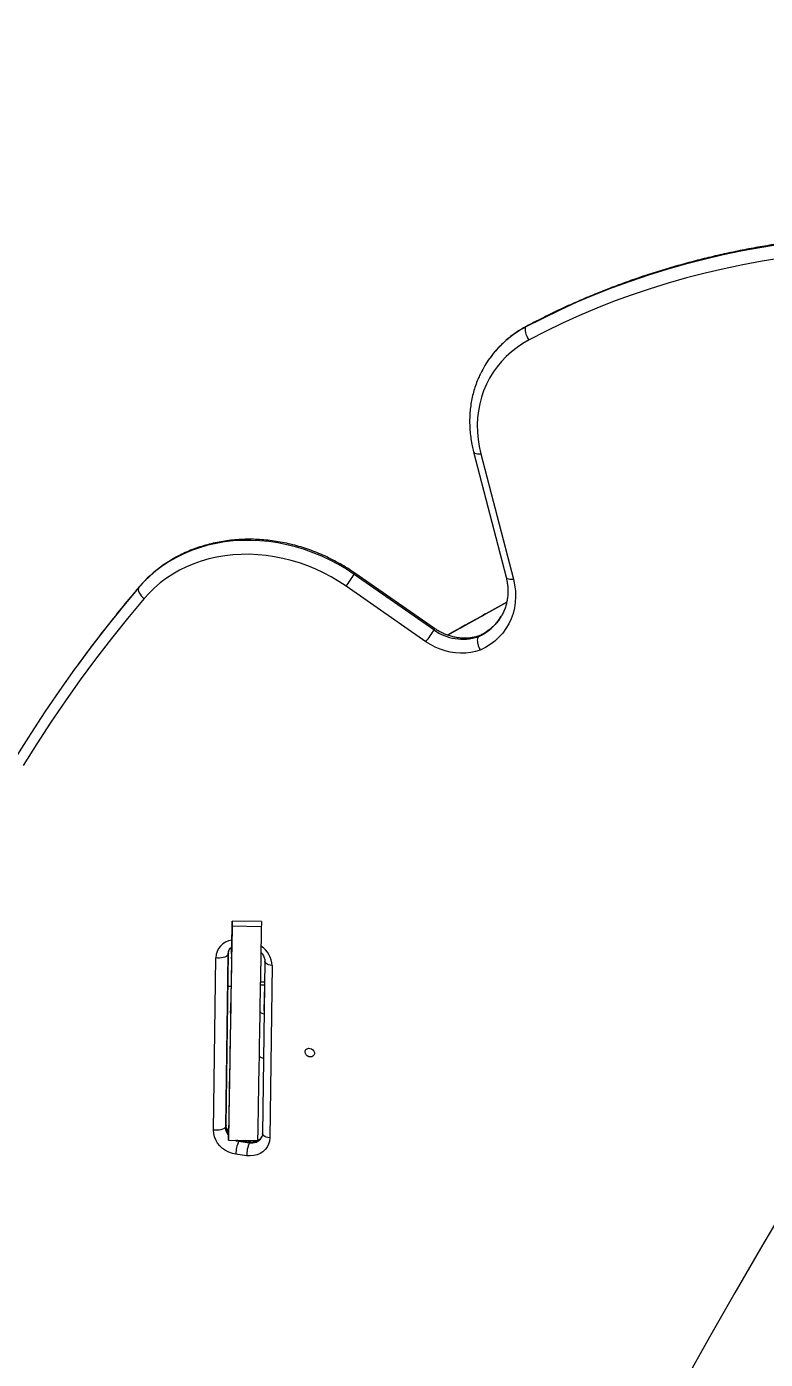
# Model space of a CAD drawing. Header units: millimetres. Extents: x -7098 to 6497, y -6127 to 5201.
# Drawn here: x -1908 to -1376, y -225 to 735 of the extents above; entities that cross this region are included whole.
import ezdxf

# ---------------------------------------------------------------- set-up
doc = ezdxf.new("R2010")
doc.units = ezdxf.units.MM
doc.layers.add('DIKOM_ОБЪЕКТ', color=7, linetype='Continuous')
doc.layers.add('DIKOM_РАЗМЕР_ЗОНА', color=7, linetype='Continuous')
doc.styles.add('style1', font='arial.ttf', dxfattribs={"width": 0.8})
doc.dimstyles.new('1-50', dxfattribs={"dimtxt": 300, "dimasz": 200, "dimexe": 100, "dimexo": 0, "dimgap": 100, "dimtad": 1, "dimdec": 0, "dimtxsty": 'style1', "dimcen": 0, "dimclrd": 7, "dimclre": 7, "dimadec": 1, "dimazin": 2, "dimtfac": 1, "dimtdec": 0, "dimtmove": 1, "dimatfit": 3, "dimfxl": 0, "dimlwd": 25, "dimlwe": 18, "dimarcsym": 0})

# ---------------------------------------------------------------- blocks, each defined once
blk = doc.blocks.new('*D19')
at = {"layer": 'Defpoints', "color": 0, "transparency": 16777216}
for p in [(-3422.39, 1730.25), (4498.46, 1730.25), (-3422.39, -5447.23)]:
    blk.add_point(p, dxfattribs=at)
at = {"layer": 'DIKOM_РАЗМЕР_ЗОНА', "color": 7, "lineweight": 18, "transparency": 16777216}
for p, q in [((-3422.39, 1730.25), (-3422.39, -5547.23)), ((4498.46, 1730.25), (4498.46, -5547.23))]:
    blk.add_line(p, q, dxfattribs=at)
at = {"layer": 'DIKOM_РАЗМЕР_ЗОНА', "color": 7, "lineweight": 25, "transparency": 16777216}
blk.add_line((4298.46, -5447.23), (-3222.39, -5447.23), dxfattribs=at)
at = {"layer": 'DIKOM_РАЗМЕР_ЗОНА', "color": 7, "transparency": 16777216}
for points in [[(-3222.39, -5413.9), (-3222.39, -5480.57), (-3422.39, -5447.23)], [(4298.46, -5413.9), (4298.46, -5480.57), (4498.46, -5447.23)]]:
    blk.add_solid(points, dxfattribs=at)
at = {"layer": 'DIKOM_РАЗМЕР_ЗОНА', "color": 0, "transparency": 16777216, "insert": (538.03, -5194.06), "char_height": 300, "attachment_point": 5, "style": 'style1'}
blk.add_mtext('7900', dxfattribs=at)
blk = doc.blocks.new('*D20')
at = {"layer": 'Defpoints', "color": 0, "transparency": 16777216}
for p in [(-611.97, 3700.63), (-5926, -2746.55), (-167.79, -2746.55)]:
    blk.add_point(p, dxfattribs=at)
at = {"layer": 'DIKOM_РАЗМЕР_ЗОНА', "color": 7, "lineweight": 18, "transparency": 16777216}
for p, q in [((-611.97, 3700.63), (-6026, 3700.63)), ((-167.79, -2746.55), (-6026, -2746.55))]:
    blk.add_line(p, q, dxfattribs=at)
at = {"layer": 'DIKOM_РАЗМЕР_ЗОНА', "color": 7, "lineweight": 25, "transparency": 16777216}
blk.add_line((-5926, 3500.63), (-5926, -2546.55), dxfattribs=at)
at = {"layer": 'DIKOM_РАЗМЕР_ЗОНА', "color": 7, "transparency": 16777216}
for points in [[(-5959.34, 3500.63), (-5892.67, 3500.63), (-5926, 3700.63)], [(-5959.34, -2546.55), (-5892.67, -2546.55), (-5926, -2746.55)]]:
    blk.add_solid(points, dxfattribs=at)
at = {"layer": 'DIKOM_РАЗМЕР_ЗОНА', "color": 0, "transparency": 16777216, "insert": (-6179.18, 477.04), "char_height": 300, "attachment_point": 5, "rotation": 90, "style": 'style1'}
blk.add_mtext('6450', dxfattribs=at)
blk = doc.blocks.new('*D18')
at = {"layer": 'Defpoints', "color": 0, "transparency": 16777216}
for p in [(-621.7, 5200.63), (-6648, -4870.84), (-133.42, -4870.84)]:
    blk.add_point(p, dxfattribs=at)
at = {"layer": 'DIKOM_РАЗМЕР_ЗОНА', "color": 7, "lineweight": 18, "transparency": 16777216}
for p, q in [((-621.7, 5200.63), (-6748, 5200.63)), ((-133.42, -4870.84), (-6748, -4870.84))]:
    blk.add_line(p, q, dxfattribs=at)
at = {"layer": 'DIKOM_РАЗМЕР_ЗОНА', "color": 7, "lineweight": 25, "transparency": 16777216}
blk.add_line((-6648, 5000.63), (-6648, -4670.84), dxfattribs=at)
at = {"layer": 'DIKOM_РАЗМЕР_ЗОНА', "color": 7, "transparency": 16777216}
for points in [[(-6681.34, 5000.63), (-6614.67, 5000.63), (-6648, 5200.63)], [(-6681.34, -4670.84), (-6614.67, -4670.84), (-6648, -4870.84)]]:
    blk.add_solid(points, dxfattribs=at)
at = {"layer": 'DIKOM_РАЗМЕР_ЗОНА', "color": 0, "transparency": 16777216, "insert": (-6901.18, 458.27), "char_height": 300, "attachment_point": 5, "rotation": 90, "style": 'style1'}
blk.add_mtext('10100', dxfattribs=at)
blk = doc.blocks.new('*D17')
at = {"layer": 'Defpoints', "color": 0, "transparency": 16777216}
for p in [(-5422.39, 1752.13), (6497.47, 1509.82), (-5422.39, -6026.73)]:
    blk.add_point(p, dxfattribs=at)
at = {"layer": 'DIKOM_РАЗМЕР_ЗОНА', "color": 7, "lineweight": 18, "transparency": 16777216}
for p, q in [((-5422.39, 1752.13), (-5422.39, -6126.73)), ((6497.47, 1509.82), (6497.47, -6126.73))]:
    blk.add_line(p, q, dxfattribs=at)
at = {"layer": 'DIKOM_РАЗМЕР_ЗОНА', "color": 7, "lineweight": 25, "transparency": 16777216}
blk.add_line((6297.47, -6026.73), (-5222.39, -6026.73), dxfattribs=at)
at = {"layer": 'DIKOM_РАЗМЕР_ЗОНА', "color": 7, "transparency": 16777216}
for points in [[(-5222.39, -5993.4), (-5222.39, -6060.07), (-5422.39, -6026.73)], [(6297.47, -5993.4), (6297.47, -6060.07), (6497.47, -6026.73)]]:
    blk.add_solid(points, dxfattribs=at)
at = {"layer": 'DIKOM_РАЗМЕР_ЗОНА', "color": 0, "transparency": 16777216, "insert": (537.54, -5773.56), "char_height": 300, "attachment_point": 5, "style": 'style1'}
blk.add_mtext('11900', dxfattribs=at)

msp = doc.modelspace()

# ---------------------------------------------------------------- linework, layer by layer
at = {"layer": 'DIKOM_ОБЪЕКТ', "color": 7, "linetype": 'Continuous', "lineweight": 15}
for p, q in [((-1586.03, 428.55), (-1562.65, 338.27)), ((-1580.77, 427.1), (-1557.38, 336.82)), ((-1614.54, 300.3), (-1672.04, 340.23)), ((-1614.05, 301.27), (-1671.55, 341.2)), ((-1826.94, 331.03), (-1827.13, 330.77)), ((-1620.33, 291.78), (-1677.83, 331.72)), ((-1562.15, 320.26), (-1604.9, 296.56)), ((-1604.85, 296.54), (-1562.16, 320.21)), ((-1577.2, 311.91), (-1577.18, 311.89)), ((-1577.19, 311.89), (-1577.2, 311.91)), ((-1582.07, 295.94), (-1582.83, 295.28)), ((-1738.86, 86.48), (-1759.86, 86.85)), ((-1738.79, 90.27), (-1759.79, 90.64)), ((-1760.2, 67.32), (-1759.88, 85.63)), ((-1764.16, -56.48), (-1762.5, 67.58)), ((-1760.27, 70.76), (-1760.26, 71.88)), ((-1760.27, 70.78), (-1760.14, 70.78)), ((-1760.14, 70.77), (-1760.27, 70.77)), ((-1760.11, 72.04), (-1760.24, 64.74)), ((-1773.29, -59.93), (-1771.63, 64.13)), ((-1763.02, 66.3), (-1764.68, -57.76)), ((-1764.41, -57.32), (-1762.75, 66.74)), ((-1763.02, 66.3), (-1762.75, 66.74)), ((-1736.28, 61.71), (-1737.95, -62.35)), ((-1731.15, 58.51), (-1732.82, -65.55)), ((-1736.59, 44.47), (-1739.59, 44.52)), ((-1736.56, 46.53), (-1739.56, 46.58)), ((-1736.59, 44.47), (-1736.92, 25.94)), ((-1764.68, -57.76), (-1764.41, -57.32)), ((-1762.54, -67.1), (-1741.55, -67.47)), ((-1762.47, -62.99), (-1762.42, -59.99)), ((-1754.9, -67.52), (-1756.36, -67.21)), ((-1755.16, -67.96), (-1754.9, -67.52)), ((-1755.16, -67.96), (-1747.45, -69.03)), ((-1754.71, -67.24), (-1754.9, -67.52)), ((-1747.19, -68.59), (-1754.9, -67.52)), ((-1746.31, -67.86), (-1750.19, -67.32)), ((-1747.45, -69.03), (-1747.19, -68.59)), ((-1749.4, -78.34), (-1757.11, -77.27))]:
    msp.add_line(p, q, dxfattribs=at)
at = {"layer": 'DIKOM_ОБЪЕКТ', "color": 7, "linetype": 'Continuous', "lineweight": 15, "flags": 128}
for points in [[(-1364.49, 577.92), (-1378.51, 575.69), (-1392.43, 573.14), (-1406.23, 570.28), (-1419.91, 567.09), (-1433.46, 563.6), (-1446.87, 559.79), (-1460.14, 555.67), (-1473.25, 551.25), (-1486.21, 546.52), (-1498.99, 541.49), (-1511.6, 536.16), (-1524.03, 530.53), (-1536.27, 524.61), (-1548.31, 518.4)], [(-1364.48, 567.94), (-1378.34, 565.74), (-1392.09, 563.22), (-1405.73, 560.38), (-1419.24, 557.24), (-1432.63, 553.78), (-1445.88, 550.02), (-1458.99, 545.95), (-1471.94, 541.58), (-1484.74, 536.91), (-1497.37, 531.94), (-1509.83, 526.67), (-1522.11, 521.11), (-1534.2, 515.26), (-1546.1, 509.12)], [(-1546.1, 509.12), (-1546.89, 510.35), (-1547.56, 511.65), (-1548.1, 512.99), (-1548.49, 514.31), (-1548.71, 515.55), (-1548.76, 516.68), (-1548.62, 517.64), (-1548.31, 518.4)], [(-1548.31, 518.4), (-1547.84, 518.94), (-1547.63, 519.07)], [(-1546.1, 509.12), (-1550.54, 506.56), (-1554.76, 503.72), (-1558.74, 500.62), (-1562.47, 497.26), (-1565.93, 493.65), (-1569.11, 489.82), (-1571.99, 485.78), (-1574.57, 481.54), (-1576.83, 477.12), (-1578.77, 472.54), (-1580.37, 467.81), (-1581.64, 462.96), (-1582.56, 458), (-1583.13, 452.95), (-1583.36, 447.83), (-1583.23, 442.67), (-1582.76, 437.48), (-1581.93, 432.28), (-1580.77, 427.1)], [(-1586.03, 428.55), (-1586.02, 428.51), (-1585.71, 428), (-1585.14, 427.58), (-1584.33, 427.27), (-1583.3, 427.09), (-1582.1, 427.03), (-1580.77, 427.1)], [(-1672.04, 340.23), (-1677.63, 343.92), (-1683.39, 347.34), (-1689.3, 350.47), (-1695.35, 353.32), (-1701.52, 355.87), (-1707.78, 358.11), (-1714.12, 360.03), (-1720.52, 361.64), (-1726.96, 362.92), (-1733.41, 363.87), (-1739.87, 364.48), (-1746.3, 364.77), (-1752.69, 364.72), (-1759.01, 364.33), (-1765.25, 363.61), (-1771.4, 362.56), (-1777.42, 361.18), (-1783.3, 359.48), (-1789.02, 357.46), (-1794.57, 355.12), (-1799.93, 352.48), (-1805.07, 349.55), (-1809.99, 346.32), (-1814.67, 342.82), (-1819.1, 339.06), (-1823.25, 335.03), (-1827.13, 330.77)], [(-1677.83, 331.72), (-1683.07, 335.17), (-1688.47, 338.38), (-1694.01, 341.32), (-1699.69, 343.99), (-1705.47, 346.37), (-1711.34, 348.47), (-1717.28, 350.28), (-1723.28, 351.78), (-1729.32, 352.98), (-1735.37, 353.87), (-1741.42, 354.45), (-1747.45, 354.72), (-1753.43, 354.67), (-1759.36, 354.31), (-1765.22, 353.64), (-1770.98, 352.65), (-1776.62, 351.36), (-1782.13, 349.76), (-1787.5, 347.87), (-1792.7, 345.68), (-1797.72, 343.2), (-1802.55, 340.45), (-1807.16, 337.43), (-1811.55, 334.15), (-1815.7, 330.61), (-1819.59, 326.84), (-1823.22, 322.85)], [(-1557.38, 336.82), (-1556.49, 332.63), (-1555.96, 328.43), (-1555.81, 324.26), (-1556.04, 320.13), (-1556.65, 316.09), (-1557.62, 312.15), (-1558.97, 308.35), (-1560.66, 304.71), (-1562.7, 301.26), (-1565.07, 298.02), (-1567.75, 295.01), (-1570.73, 292.26), (-1573.98, 289.79), (-1577.48, 287.6), (-1581.2, 285.73)], [(-1562.65, 338.27), (-1562.63, 338.23), (-1562.33, 337.72), (-1561.76, 337.3), (-1560.95, 336.99), (-1559.92, 336.81), (-1558.72, 336.75), (-1557.38, 336.82)], [(-1827.13, 330.77), (-1839.12, 316.39), (-1850.82, 301.78), (-1862.23, 286.96), (-1870.77, 275.47)], [(-1827.13, 330.77), (-1827.4, 330.03), (-1827.44, 329.14), (-1827.24, 328.14), (-1826.81, 327.07), (-1826.16, 325.96), (-1825.33, 324.86), (-1824.34, 323.81), (-1823.22, 322.85)], [(-1823.22, 322.85), (-1835.15, 308.55), (-1846.79, 294.03), (-1858.13, 279.29), (-1869.17, 264.35), (-1879.92, 249.2), (-1890.37, 233.84), (-1900.51, 218.29), (-1910.34, 202.54)], [(-1604.84, 296.59), (-1604.63, 296.71), (-1601.25, 298.58), (-1598.01, 300.38), (-1594.93, 302.08), (-1592.04, 303.68), (-1589.36, 305.17), (-1586.91, 306.53), (-1584.7, 307.75), (-1582.75, 308.83), (-1581.08, 309.75), (-1579.7, 310.52), (-1578.61, 311.12), (-1577.83, 311.56), (-1577.36, 311.82), (-1577.2, 311.91)], [(-1577.18, 311.89), (-1577.34, 311.8), (-1577.81, 311.54), (-1578.59, 311.11), (-1579.67, 310.51), (-1581.06, 309.74), (-1582.73, 308.81), (-1584.68, 307.73), (-1586.88, 306.51), (-1589.33, 305.15), (-1592.01, 303.67), (-1594.9, 302.06), (-1597.98, 300.36), (-1601.22, 298.56), (-1604.6, 296.69), (-1604.83, 296.56)], [(-1581.2, 285.73), (-1584.57, 284.68), (-1588.06, 283.95), (-1591.67, 283.54), (-1595.34, 283.46), (-1599.06, 283.71), (-1602.78, 284.29), (-1606.48, 285.18), (-1610.11, 286.4), (-1613.65, 287.91), (-1617.07, 289.71), (-1620.33, 291.78)], [(-1870.77, 275.47), (-1873.34, 271.93), (-1884.15, 256.69), (-1894.66, 241.25), (-1904.86, 225.61), (-1914.75, 209.77), (-1924.32, 193.74), (-1933.58, 177.53), (-1942.52, 161.13), (-1951.14, 144.56), (-1955.38, 136.11)], [(-1759.86, 86.85), (-1759.94, 82.13), (-1760.02, 77.21), (-1760.11, 72.09), (-1760.21, 66.81), (-1760.3, 61.38), (-1760.4, 55.83), (-1760.5, 50.16), (-1760.6, 44.41), (-1760.7, 38.6), (-1760.8, 32.74), (-1760.9, 26.87), (-1761, 21), (-1761.11, 15.16), (-1761.21, 9.36), (-1761.31, 3.64), (-1761.41, -1.99), (-1761.5, -7.51), (-1761.6, -12.89), (-1761.69, -18.11), (-1761.78, -23.16), (-1761.86, -28.01), (-1761.94, -32.65), (-1762.02, -37.06), (-1762.09, -41.22), (-1762.16, -45.12), (-1762.22, -48.74), (-1762.28, -52.06), (-1762.33, -55.08), (-1762.38, -57.78), (-1762.42, -60.15), (-1762.46, -62.19), (-1762.49, -63.88), (-1762.51, -65.22), (-1762.53, -66.21), (-1762.54, -66.83), (-1762.54, -67.09), (-1762.54, -66.99), (-1762.53, -66.53), (-1762.52, -65.71), (-1762.5, -64.52), (-1762.47, -62.99)], [(-1759.88, 85.63), (-1759.85, 87.21), (-1759.83, 88.55), (-1759.81, 89.58), (-1759.8, 90.28), (-1759.79, 90.61), (-1759.79, 90.56), (-1759.8, 90.14), (-1759.81, 89.36), (-1759.83, 88.25), (-1759.86, 86.85)], [(-1738.86, 86.48), (-1738.94, 81.76), (-1739.03, 76.84), (-1739.12, 71.73), (-1739.21, 66.45), (-1739.3, 61.02), (-1739.4, 55.46), (-1739.5, 49.79), (-1739.6, 44.04), (-1739.7, 38.23), (-1739.8, 32.38), (-1739.91, 26.5), (-1740.01, 20.63), (-1740.11, 14.79), (-1740.21, 9), (-1740.31, 3.27), (-1740.41, -2.36), (-1740.51, -7.87), (-1740.6, -13.25), (-1740.69, -18.48), (-1740.78, -23.53), (-1740.86, -28.38), (-1740.94, -33.02), (-1741.02, -37.43), (-1741.09, -41.59), (-1741.16, -45.49), (-1741.23, -49.1), (-1741.28, -52.43), (-1741.34, -55.44), (-1741.38, -58.15), (-1741.42, -60.52), (-1741.46, -62.55), (-1741.49, -64.25), (-1741.51, -65.59), (-1741.53, -66.57), (-1741.54, -67.2), (-1741.55, -67.46), (-1741.55, -67.47)], [(-1738.79, 90.27), (-1738.79, 90.2), (-1738.8, 89.77), (-1738.82, 88.99), (-1738.83, 87.88), (-1738.86, 86.48)], [(-1762.5, 67.56), (-1762.51, 67.37), (-1762.75, 66.74)], [(-1760.11, 72.13), (-1760.12, 71.99), (-1760.15, 69.78), (-1760.2, 67.22), (-1760.25, 64.3), (-1760.31, 61.04), (-1760.37, 57.43), (-1760.44, 53.47), (-1760.51, 49.16), (-1760.6, 44.51), (-1760.68, 39.52), (-1760.78, 34.18), (-1760.87, 28.5), (-1760.98, 22.49), (-1761.09, 16.14), (-1761.21, 9.46), (-1761.33, 2.46), (-1761.46, -4.88), (-1761.59, -12.54), (-1761.73, -20.53), (-1761.88, -28.83), (-1762.03, -37.44), (-1762.18, -46.37), (-1762.34, -55.61), (-1762.45, -61.54)], [(-1761.31, 70.78), (-1761.08, 70.78), (-1760.48, 70.77), (-1760.27, 70.76)], [(-1760.2, 67.32), (-1760.22, 65.98), (-1760.24, 64.87), (-1760.25, 64.03), (-1760.26, 63.51), (-1760.27, 63.31), (-1760.26, 63.46), (-1760.26, 63.94), (-1760.24, 64.74)], [(-1763.02, 66.3), (-1763.51, 65.71), (-1764.24, 65.18), (-1765.19, 64.73), (-1766.31, 64.38), (-1767.57, 64.13), (-1768.9, 64.01), (-1770.28, 64), (-1771.63, 64.13)], [(-1731.15, 58.51), (-1732.43, 58.76), (-1733.59, 59.11), (-1734.58, 59.56), (-1735.37, 60.08), (-1735.93, 60.67), (-1736.23, 61.29), (-1736.28, 61.69)], [(-1762.81, 43.81), (-1762.19, 43.8), (-1761.3, 43.78), (-1760.76, 43.77), (-1760.61, 43.77)], [(-1736.56, 46.53), (-1736.56, 46.5), (-1736.56, 46.18), (-1736.57, 45.5), (-1736.59, 44.47)], [(-1760.82, 31.52), (-1760.82, 31.33), (-1760.83, 30.78), (-1760.85, 29.94), (-1760.87, 28.88), (-1760.89, 27.73), (-1760.91, 26.62), (-1760.92, 25.65), (-1760.94, 24.94), (-1760.94, 24.57), (-1760.94, 24.57), (-1760.94, 24.94), (-1760.92, 25.65), (-1760.91, 26.62), (-1760.89, 27.73), (-1760.87, 28.88), (-1760.85, 29.93), (-1760.83, 30.78), (-1760.82, 31.33), (-1760.82, 31.52)], [(-1739.91, 26), (-1739.85, 25.62), (-1739.66, 25.25), (-1739.34, 24.89), (-1738.91, 24.57), (-1738.36, 24.28), (-1737.73, 24.03), (-1737.02, 23.83), (-1736.79, 23.78)], [(-1740.47, -5.89), (-1740.41, -6.27), (-1740.22, -6.64), (-1739.9, -6.99), (-1739.46, -7.32), (-1738.92, -7.61), (-1738.28, -7.86), (-1737.57, -8.05), (-1737.22, -8.12)], [(-1700.97, -5.9), (-1701.64, -6.64), (-1702.55, -7.1), (-1703.62, -7.23), (-1704.73, -7.03), (-1705.76, -6.51), (-1706.59, -5.73), (-1707.14, -4.77), (-1707.35, -3.74), (-1707.19, -2.74), (-1706.68, -1.9), (-1705.88, -1.29), (-1704.87, -0.99), (-1703.77, -1.02), (-1702.68, -1.39), (-1701.74, -2.05), (-1701.04, -2.94), (-1700.66, -3.95), (-1700.63, -4.97), (-1700.97, -5.9)], [(-1764.16, -56.48), (-1764.18, -56.7), (-1764.41, -57.32)], [(-1322.08, -50.8), (-1341.56, -82.05), (-1360.71, -113.5), (-1379.55, -145.14), (-1398.06, -176.97), (-1416.25, -208.99), (-1434.11, -241.2), (-1451.64, -273.59), (-1468.84, -306.16), (-1485.72, -338.91), (-1502.26, -371.84)], [(-1764.68, -57.76), (-1765.18, -58.35), (-1765.91, -58.88), (-1766.86, -59.33), (-1767.98, -59.69), (-1769.23, -59.93), (-1770.57, -60.05), (-1771.94, -60.06), (-1773.29, -59.93)], [(-1757.11, -77.27), (-1759.67, -76.73), (-1762.17, -75.83), (-1764.53, -74.6), (-1766.7, -73.06), (-1768.64, -71.25), (-1770.28, -69.22), (-1771.6, -67.02), (-1772.55, -64.7), (-1773.12, -62.32), (-1773.29, -59.93)], [(-1762.44, -61.48), (-1762.43, -60.73), (-1762.41, -59.69), (-1762.4, -59), (-1762.4, -58.68), (-1762.4, -58.74), (-1762.4, -59.19), (-1762.42, -59.99)], [(-1732.82, -65.55), (-1733.05, -67.88), (-1733.68, -70.09), (-1734.69, -72.14), (-1736.06, -73.97), (-1737.76, -75.53), (-1739.73, -76.8), (-1741.94, -77.73), (-1744.33, -78.3), (-1746.84, -78.51), (-1749.4, -78.34)], [(-1732.82, -65.55), (-1734.1, -65.31), (-1735.26, -64.95), (-1736.25, -64.5), (-1737.04, -63.98), (-1737.6, -63.39), (-1737.9, -62.77), (-1737.95, -62.35)], [(-1757.98, -67.18), (-1757.04, -67.53), (-1755.16, -67.96)]]:
    msp.add_lwpolyline(points, dxfattribs=at)
at = {"layer": 'DIKOM_ОБЪЕКТ', "color": 7, "linetype": 'Continuous', "lineweight": 15}
for centre, radius, start, end in [((-1512.89, 450.95), 76.19, 117.70711, 144.00172), ((-1515.1, 452.83), 73.3, 144.17499, 153.82473), ((-1791.52, 415.26), 141.08, 323.69175, 327.87426), ((-1674.12, 341.89), 2.66, 321.56247, 345.17839), ((-1597.94, 329.21), 37.14, 294.01093, 329.05353), ((-1734.3, 375.51), 141.42, 323.69679, 327.86922), ((-1616.63, 301.95), 2.67, 321.58614, 345.15472), ((-1593.75, 328.99), 35.43, 234.07563, 287.95521), ((-1758.44, 63.8), 13.19, 96.92559, 178.57944), ((-1755.48, 66.25), 7.54, 149.18536, 179.61834), ((-1755.21, 66.69), 7.54, 149.34127, 179.61236), ((-1748.32, 58.16), 17.17, 1.16703, 57.53105), ((-1736.36, 25.96), 0.553, 181.72739, 222.61137), ((-1754.9, -57.26), 9.52, 180.36372, 217.26902), ((-1755.1, -57.69), 9.58, 180.4345, 219.58408), ((-1745.89, -60.65), 8.52, 259.4464, 326.832), ((-1745.63, -60.21), 8.52, 259.44379, 326.96438), ((-1734.8, -77.09), 22.32, 155.86773, 180.47583), ((-1727.1, -78.15), 22.3, 155.86068, 180.48288), ((-1746.19, -68.89), 1.05, 97.03792, 162.90204)]:
    msp.add_arc(centre, radius, start, end, dxfattribs=at)
for points, knots in [([(-933.42, 497.86), (-934.44, 498.41), (-939.64, 501.23), (-949.1, 506.14), (-961.85, 512.5), (-974.72, 518.6), (-987.68, 524.45), (-1000.75, 530.05), (-1013.91, 535.39), (-1027.15, 540.47), (-1040.47, 545.29), (-1053.87, 549.84), (-1067.33, 554.13), (-1080.85, 558.15), (-1094.42, 561.9), (-1108.04, 565.38), (-1121.7, 568.59), (-1135.39, 571.52), (-1149.1, 574.17), (-1162.84, 576.54), (-1176.58, 578.64), (-1190.33, 580.45), (-1204.09, 581.99), (-1217.83, 583.24), (-1231.56, 584.2), (-1245.26, 584.89), (-1258.94, 585.29), (-1272.58, 585.41), (-1286.18, 585.24), (-1299.74, 584.79), (-1313.23, 584.06), (-1326.67, 583.04), (-1340.04, 581.74), (-1353.33, 580.16), (-1366.54, 578.29), (-1379.66, 576.15), (-1392.69, 573.73), (-1405.62, 571.02), (-1418.44, 568.05), (-1431.15, 564.79), (-1443.73, 561.26), (-1456.19, 557.46), (-1468.52, 553.4), (-1480.71, 549.06), (-1492.76, 544.45), (-1504.65, 539.59), (-1516.39, 534.46), (-1527.96, 529.07), (-1538.38, 523.93), (-1544.87, 520.52), (-1547.63, 519.07)], [0, 0, 0, 0, 0.005204, 0.026497, 0.04779, 0.069084, 0.090377, 0.111671, 0.132964, 0.154257, 0.175551, 0.196844, 0.218137, 0.23943, 0.260723, 0.282016, 0.303308, 0.324601, 0.345893, 0.367185, 0.388477, 0.409768, 0.431059, 0.45235, 0.47364, 0.49493, 0.516219, 0.537508, 0.558797, 0.580085, 0.601371, 0.622658, 0.643943, 0.665228, 0.686512, 0.707795, 0.729077, 0.750358, 0.771637, 0.792916, 0.814193, 0.83547, 0.856744, 0.878018, 0.89929, 0.920561, 0.94183, 0.963097, 0.984363, 1, 1, 1, 1]), ([(-1547.63, 519.07), (-1548.44, 518.63), (-1550.73, 517.38), (-1554.35, 515.13), (-1558.43, 512.26), (-1562.29, 509.14), (-1565.93, 505.81), (-1569.33, 502.26), (-1572.17, 498.94), (-1573.77, 496.74), (-1574.41, 495.85)], [0, 0, 0, 0, 0.076261, 0.215093, 0.353817, 0.492381, 0.630793, 0.769066, 0.907218, 1, 1, 1, 1]), ([(-1580.93, 485), (-1581.45, 483.93), (-1582.68, 481.41), (-1584.29, 477.26), (-1585.81, 472.6), (-1587.03, 467.83), (-1587.95, 462.96), (-1588.56, 458.02), (-1588.87, 453.03), (-1588.88, 447.98), (-1588.58, 442.91), (-1587.96, 437.82), (-1587.12, 433.03), (-1586.37, 429.95), (-1586.03, 428.55)], [0, 0, 0, 0, 0.062737, 0.148978, 0.235247, 0.321562, 0.407939, 0.49439, 0.580927, 0.667554, 0.754278, 0.841097, 0.928011, 1, 1, 1, 1]), ([(-1671.55, 341.2), (-1672.46, 341.83), (-1675.07, 343.61), (-1679.5, 346.38), (-1684.86, 349.44), (-1690.36, 352.24), (-1695.97, 354.8), (-1701.67, 357.09), (-1707.46, 359.13), (-1713.32, 360.89), (-1719.22, 362.38), (-1725.17, 363.6), (-1731.13, 364.53), (-1737.1, 365.17), (-1743.06, 365.53), (-1748.99, 365.61), (-1754.88, 365.39), (-1760.71, 364.89), (-1766.47, 364.1), (-1772.14, 363.03), (-1777.7, 361.68), (-1783.14, 360.05), (-1788.45, 358.15), (-1793.61, 355.98), (-1798.61, 353.55), (-1803.43, 350.86), (-1808.06, 347.93), (-1812.49, 344.76), (-1816.71, 341.35), (-1820.7, 337.73), (-1824.11, 334.27), (-1826.11, 331.98), (-1826.94, 331.03)], [0, 0, 0, 0, 0.018425, 0.052726, 0.087032, 0.121339, 0.155647, 0.189955, 0.224263, 0.258571, 0.292876, 0.32718, 0.36148, 0.395775, 0.430063, 0.464343, 0.498613, 0.53287, 0.567114, 0.601339, 0.635544, 0.669727, 0.703886, 0.738018, 0.772121, 0.806193, 0.840235, 0.874246, 0.908226, 0.942177, 0.976102, 1, 1, 1, 1]), ([(-1562.65, 338.27), (-1562.51, 337.71), (-1562.09, 336.01), (-1561.61, 333.17), (-1561.3, 329.78), (-1561.3, 326.42), (-1561.58, 323.11), (-1562.17, 319.87), (-1563.04, 316.71), (-1564.22, 313.68), (-1565.26, 311.48), (-1565.98, 310.34), (-1566.12, 310.11)], [0, 0, 0, 0, 0.055823, 0.168768, 0.281941, 0.39554, 0.509628, 0.624247, 0.7394, 0.855067, 0.971155, 1, 1, 1, 1]), ([(-1826.94, 331.03), (-1828.92, 328.69), (-1834.65, 321.92), (-1843.93, 310.56), (-1854.7, 296.9), (-1863.61, 285.25), (-1868.83, 278.09), (-1870.63, 275.6)], [0, 0, 0, 0, 0.130176, 0.37656, 0.622942, 0.869322, 1, 1, 1, 1]), ([(-1566.12, 310.11), (-1566.54, 309.41), (-1567.52, 307.78), (-1569.37, 305.42), (-1571.61, 303.02), (-1574.09, 300.83), (-1576.79, 298.86), (-1579.45, 297.24), (-1581.3, 296.37), (-1582.1, 296)], [0, 0, 0, 0, 0.115719, 0.269711, 0.423547, 0.576997, 0.729899, 0.882162, 1, 1, 1, 1]), ([(-1581.98, 296.03), (-1582.28, 295.93), (-1583.47, 295.5), (-1585.65, 294.94), (-1588.54, 294.45), (-1591.53, 294.24), (-1594.57, 294.3), (-1597.64, 294.63), (-1600.72, 295.23), (-1603.76, 296.09), (-1606.75, 297.21), (-1609.65, 298.57), (-1612.09, 299.95), (-1613.51, 300.91), (-1614.05, 301.27)], [0, 0, 0, 0, 0.031683, 0.124276, 0.216495, 0.308254, 0.399678, 0.490847, 0.581831, 0.672687, 0.763451, 0.854151, 0.944792, 1, 1, 1, 1]), ([(-1582.83, 295.28), (-1583.02, 294.84), (-1583.39, 293.95), (-1583.36, 291.89), (-1582.9, 289.55), (-1582.12, 287.44), (-1581.48, 286.21), (-1581.22, 285.75), (-1581.2, 285.73)], [0, 0, 0, 0, 0.214503, 0.428999, 0.643573, 0.858304, 0.99426, 1, 1, 1, 1]), ([(-1762.5, 67.58), (-1762.49, 67.76), (-1762.47, 68.38), (-1762.25, 69.35), (-1761.97, 70.14), (-1761.71, 70.5), (-1761.68, 70.53)], [0, 0, 0, 0, 0.155424, 0.546621, 0.955225, 1, 1, 1, 1]), ([(-1761.94, 70.1), (-1761.73, 70.41), (-1761.3, 71.04), (-1760.66, 71.65), (-1760.2, 71.91), (-1760.12, 71.96)], [0, 0, 0, 0, 0.452513, 0.906056, 1, 1, 1, 1]), ([(-1739.18, 68.25), (-1738.96, 68.03), (-1738.36, 67.41), (-1737.6, 66.28), (-1736.9, 64.92), (-1736.46, 63.56), (-1736.29, 62.49), (-1736.29, 61.89), (-1736.28, 61.71)], [0, 0, 0, 0, 0.107712, 0.305946, 0.504903, 0.70572, 0.910292, 1, 1, 1, 1]), ([(-1762.45, -61.57), (-1762.57, -61.39), (-1763.02, -60.79), (-1763.54, -59.68), (-1763.99, -58.32), (-1764.15, -57.25), (-1764.16, -56.66), (-1764.16, -56.48)], [0, 0, 0, 0, 0.10234, 0.359675, 0.619398, 0.883987, 1, 1, 1, 1]), ([(-1738.5, -64.86), (-1738.71, -65.18), (-1739.13, -65.82), (-1740.05, -66.58), (-1740.85, -67.11), (-1741.42, -67.29), (-1741.54, -67.34)], [0, 0, 0, 0, 0.312724, 0.623114, 0.913971, 1, 1, 1, 1]), ([(-1737.95, -62.35), (-1737.96, -62.52), (-1737.98, -63.14), (-1738.2, -64.11), (-1738.48, -64.91), (-1738.75, -65.27), (-1738.77, -65.31)], [0, 0, 0, 0, 0.154834, 0.544515, 0.951516, 1, 1, 1, 1]), ([(-1741.9, -67.46), (-1742.11, -67.54), (-1742.73, -67.78), (-1743.98, -67.96), (-1745.28, -67.98), (-1746.07, -67.89), (-1746.31, -67.86)], [0, 0, 0, 0, 0.167554, 0.515263, 0.8526, 1, 1, 1, 1])]:
    msp.add_open_spline(points, degree=3, knots=knots, dxfattribs=at)

# ---------------------------------------------------------------- dimensions: what is measured, and where the dimension line sits
at = {"layer": 'DIKOM_РАЗМЕР_ЗОНА'}
for base, p1, p2, text, picture, middle in [((-6648, -4870.84), (-621.7, 5200.63), (-133.42, -4870.84), '10100', '*D18', (-6648, 458.27)), ((-5926, -2746.55), (-611.97, 3700.63), (-167.79, -2746.55), '6450', '*D20', (-5926, 477.04))]:
    dim = msp.add_linear_dim(base=base, p1=p1, p2=p2, angle=90, text=text, dimstyle='1-50', override={"dimscale": 1, "dimtix": 0, "dimtofl": 1, "dimtmove": 1, "dimatfit": 3}, dxfattribs=at)
    dim.commit()
    dim.dimension.update_dxf_attribs({"geometry": picture, "text_midpoint": middle, "dimtype": 160})
for base, p1, p2, text, picture, middle in [((-5422.39, -6026.73), (6497.47, 1509.82), (-5422.39, 1752.13), '11900', '*D17', (537.54, -6026.73)), ((-3422.39, -5447.23), (4498.46, 1730.25), (-3422.39, 1730.25), '7900', '*D19', (538.03, -5447.23))]:
    dim = msp.add_linear_dim(base=base, p1=p1, p2=p2, text=text, dimstyle='1-50', override={"dimscale": 1, "dimtix": 0, "dimtofl": 1, "dimtmove": 1, "dimatfit": 3}, dxfattribs=at)
    dim.commit()
    dim.dimension.update_dxf_attribs({"geometry": picture, "text_midpoint": middle, "dimtype": 160})

doc.saveas('drawing.dxf')
